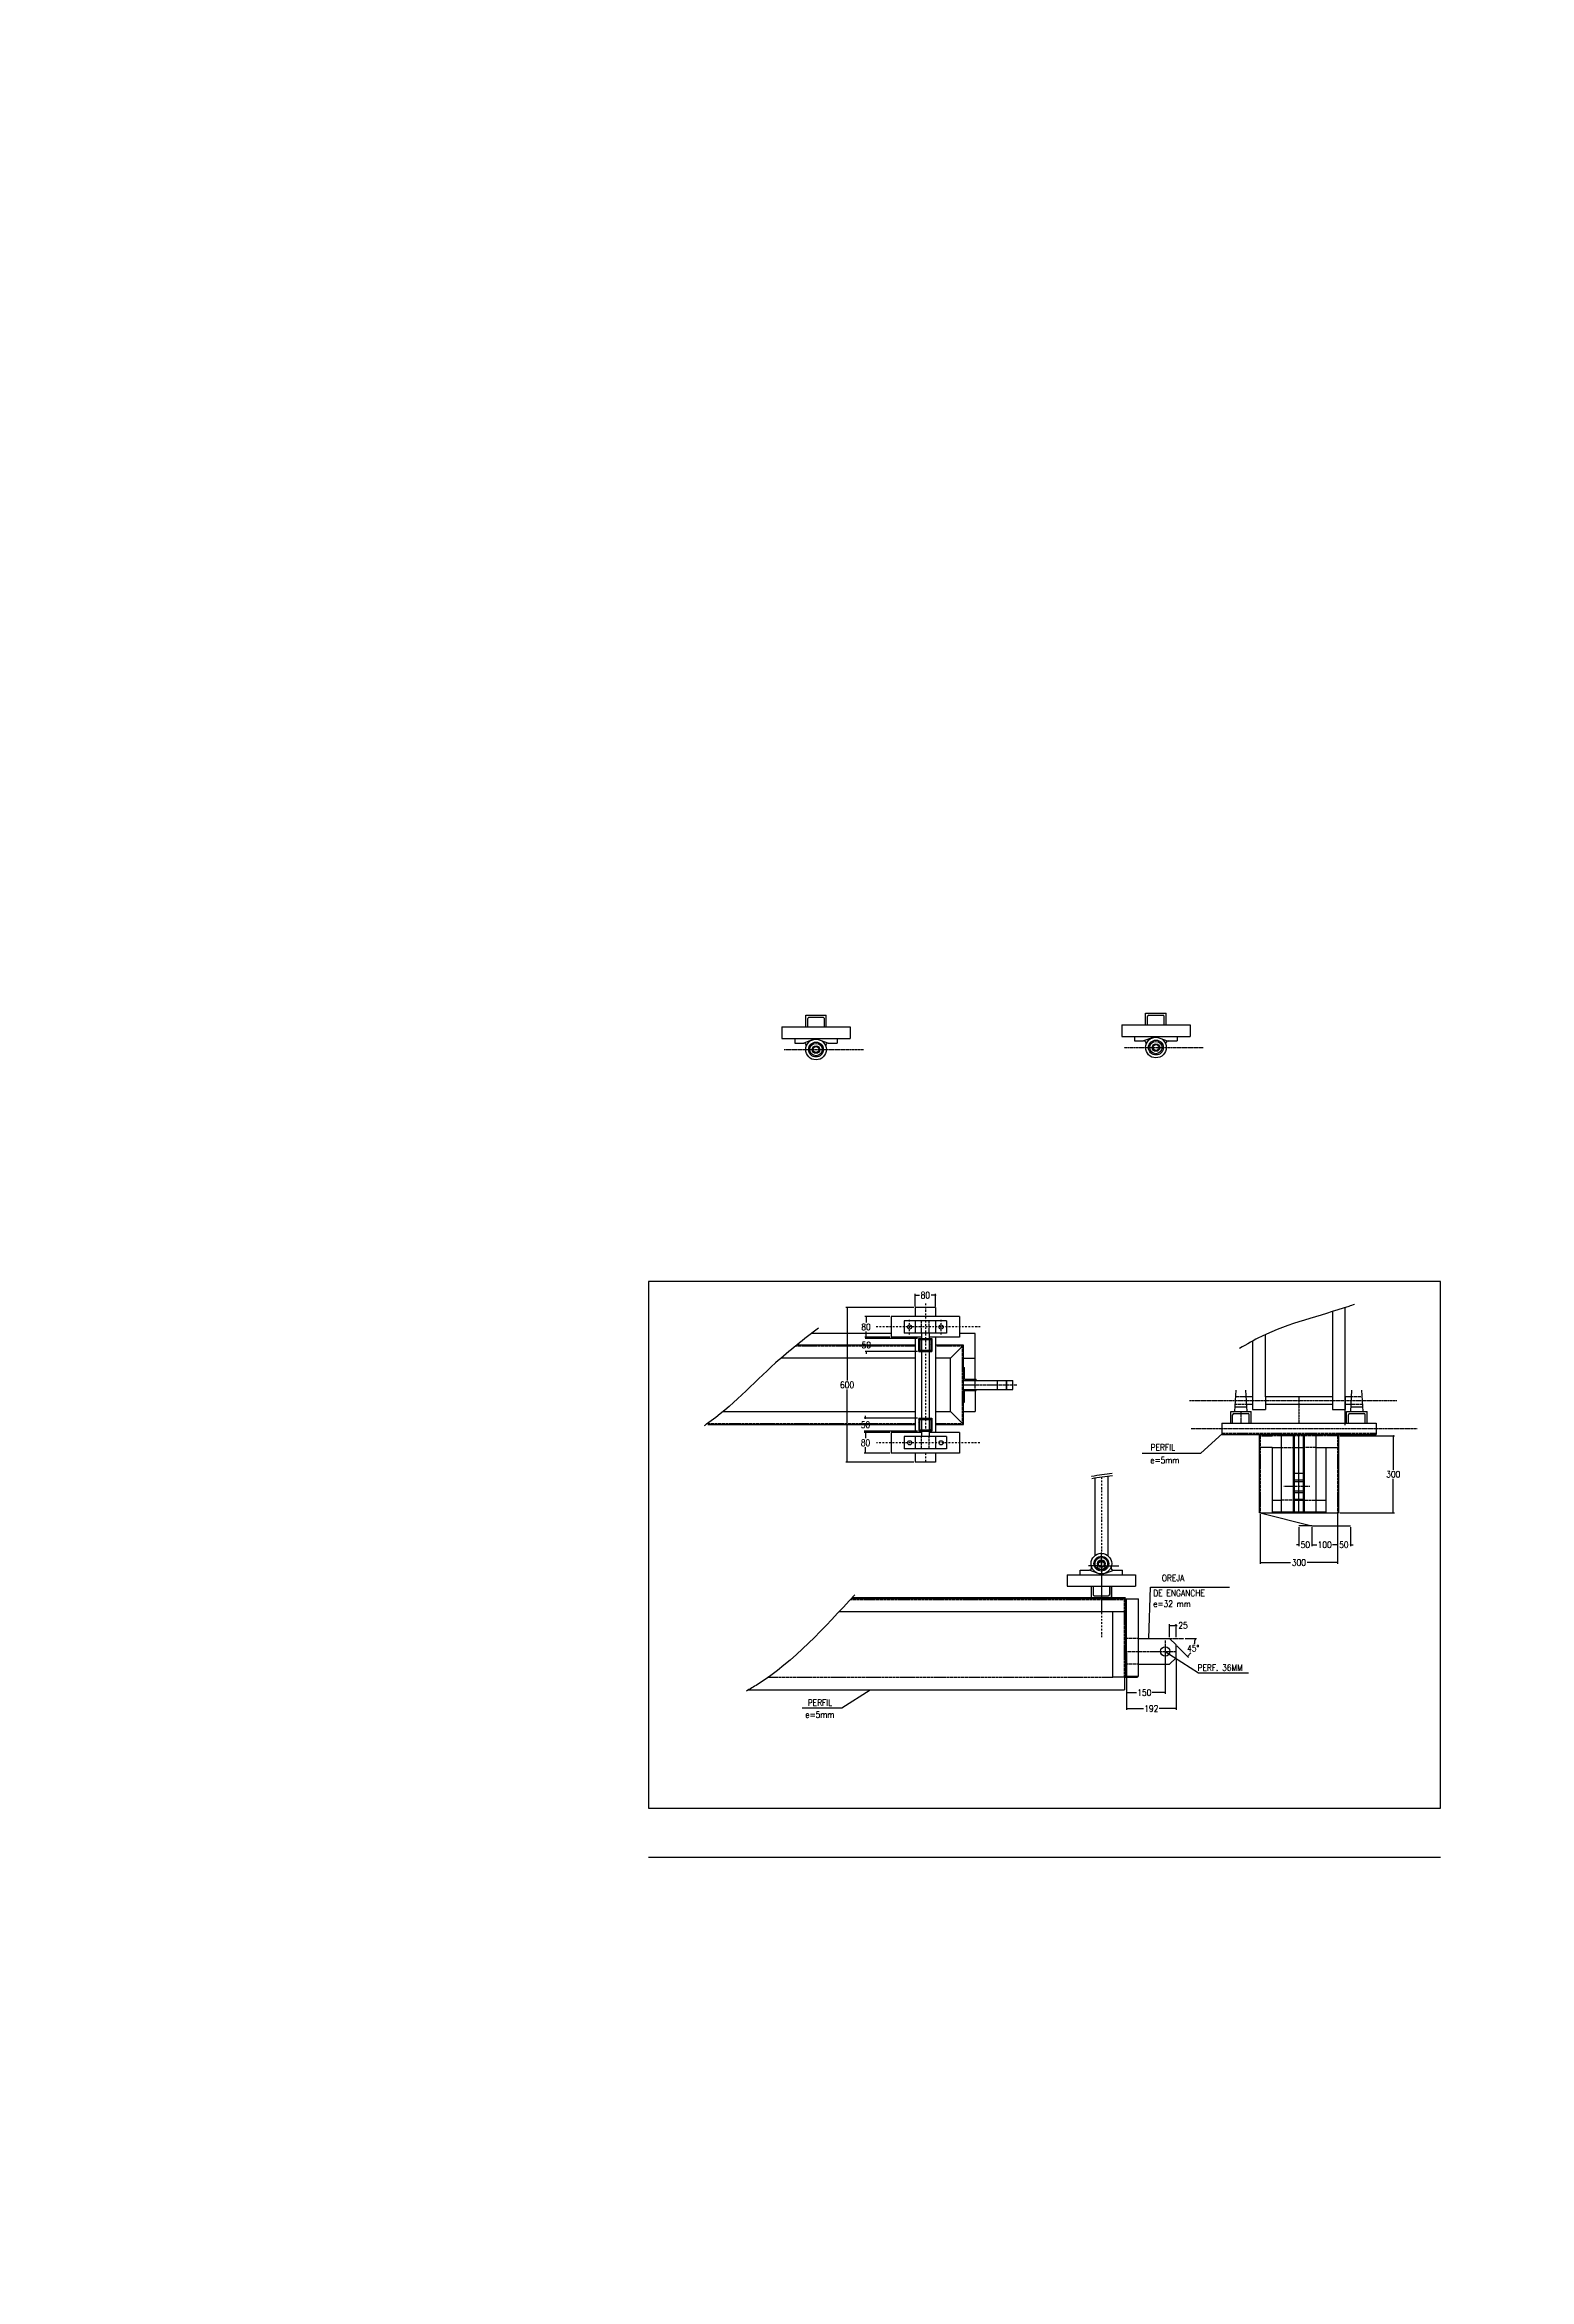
# Model space of a CAD drawing. Extents: x -326402 to 5111156, y -86404 to 1223589.
# Drawn here: x 47255 to 53021, y -51713 to -43032 of the extents above; entities that cross this region are included whole.
import ezdxf

# ---------------------------------------------------------------- set-up
doc = ezdxf.new("R2010")
doc.units = 0
doc.header["$LTSCALE"] = 0.5
doc.header["$MEASUREMENT"] = 0
doc.header["$PDMODE"] = 1
for name, pattern in [('CENTER', [2, 1.25, -0.25, 0.25, -0.25]), ('DASHDOT', [25.4, 12.7, -6.35, 0, -6.35]), ('HIDDEN', [9.525, 6.35, -3.175]), ('HIDDEN2', [0.1875, 0.125, -0.0625])]:
    doc.linetypes.add(name, pattern=pattern)
for name, color, linetype in [('BCO', 4, 'Continuous'), ('DUCTO', 7, 'Continuous'), ('TEXTO BRASS', 3, 'Continuous')]:
    doc.layers.add(name, color=color, linetype=linetype)
doc.styles.add('ROMANS', font='ROMANS.shx', dxfattribs={"width": 0.85})
doc.dimstyles.new('dimescala 10-B', dxfattribs={"dimscale": 0, "dimtxt": 25, "dimasz": 5, "dimexe": 5, "dimexo": 5, "dimgap": 5, "dimtad": 0, "dimtih": 1, "dimtoh": 1, "dimdec": 0, "dimlfac": -1, "dimzin": 4, "dimdsep": 46, "dimtxsty": 'ROMANS', "dimblk": 'DOT', "dimcen": 0, "dimclrd": 1, "dimclre": 1, "dimclrt": 1, "dimadec": 4, "dimazin": 3, "dimtfac": 1, "dimtdec": 0, "dimtofl": 0, "dimtmove": 0, "dimatfit": 3, "dimldrblk": 'PRCLFILL', "dimfxl": 0, "dimtolj": 1, "dimtzin": 4, "dimarcsym": 0})

# ---------------------------------------------------------------- blocks, each defined once
blk = doc.blocks.new('_Dot')
at = {"color": 0, "linetype": 'ByBlock', "lineweight": -2}
blk.add_line((-0.5, 0), (-1, 0), dxfattribs=at)
at = {"color": 0, "linetype": 'ByBlock', "const_width": 0.5}
blk.add_lwpolyline([(-0.25, 0, 1), (0.25, 0, 1)], format="xyb", close=True, dxfattribs=at)
blk = doc.blocks.new('*D70')
at = {"layer": 'BCO', "color": 1, "linetype": 'Continuous', "lineweight": -2}
for p, q in [((52121.4, -48859.3), (52116.4, -48859.3)), ((52126.4, -48790.6), (52126.4, -48864.3)), ((52176.4, -48790.6), (52176.4, -48864.3)), ((52181.4, -48859.3), (52186.4, -48859.3))]:
    blk.add_line(p, q, dxfattribs=at)
at = {"layer": 'Defpoints', "color": 0, "linetype": 'Continuous'}
for p in [(52126.4, -48785.6), (52126.4, -48859.3), (52176.4, -48785.6)]:
    blk.add_point(p, dxfattribs=at)
at = {"layer": 'BCO', "color": 1, "linetype": 'Continuous', "lineweight": -2, "xscale": 5, "yscale": 5, "zscale": 5}
blk.add_blockref('_Dot', (52126.4, -48859.3), dxfattribs=at)
at = {"layer": 'BCO', "color": 1, "linetype": 'Continuous', "lineweight": -2, "xscale": 5, "yscale": 5, "zscale": 5, "rotation": 180}
blk.add_blockref('_Dot', (52176.4, -48859.3), dxfattribs=at)
at = {"layer": 'BCO', "color": 1, "linetype": 'Continuous', "insert": (52151.4, -48859.3), "char_height": 25, "attachment_point": 5, "style": 'ROMANS'}
blk.add_mtext('\\A1;50', dxfattribs=at)
blk = doc.blocks.new('PRCLFILL')
at = {"ltscale": 20}
for p, q in [((-1, 0.2), (0, 0)), ((-1, -0.2), (-1, 0.2)), ((0, 0), (-1, -0.2))]:
    blk.add_line(p, q, dxfattribs=at)
at = {"color": 0, "ltscale": 20}
for p, q in [((-1, 0.1), (-0.6, 0.1)), ((-1, 0.1), (-0.9, 0.1)), ((-1, 0), (-0.3, 0)), ((-1, 0), (0, 0)), ((-1, -0.1), (-0.6, -0.1)), ((-1, -0.1), (-0.3, -0.1)), ((-1, -0.2), (-0.9, -0.2))]:
    blk.add_line(p, q, dxfattribs=at)
blk = doc.blocks.new('*D71')
at = {"layer": 'BCO', "color": 1, "linetype": 'Continuous', "lineweight": -2}
for p, q in [((52271.4, -48859.3), (52266.4, -48859.3)), ((52276.4, -48790.6), (52276.4, -48864.3)), ((52326.4, -48790.6), (52326.4, -48864.3)), ((52331.4, -48859.3), (52336.4, -48859.3))]:
    blk.add_line(p, q, dxfattribs=at)
at = {"layer": 'Defpoints', "color": 0, "linetype": 'Continuous'}
for p in [(52276.4, -48785.6), (52326.4, -48785.6), (52326.4, -48859.3)]:
    blk.add_point(p, dxfattribs=at)
at = {"layer": 'BCO', "color": 1, "linetype": 'Continuous', "lineweight": -2, "xscale": 5, "yscale": 5, "zscale": 5}
blk.add_blockref('_Dot', (52276.4, -48859.3), dxfattribs=at)
at = {"layer": 'BCO', "color": 1, "linetype": 'Continuous', "lineweight": -2, "xscale": 5, "yscale": 5, "zscale": 5, "rotation": 180}
blk.add_blockref('_Dot', (52326.4, -48859.3), dxfattribs=at)
at = {"layer": 'BCO', "color": 1, "linetype": 'Continuous', "insert": (52300.9, -48859.3), "char_height": 25, "attachment_point": 5, "style": 'ROMANS'}
blk.add_mtext('\\A1;50', dxfattribs=at)
blk = doc.blocks.new('*D68')
at = {"layer": 'BCO', "color": 1, "linetype": 'Continuous', "lineweight": -2}
for p, q in [((51976.4, -48740.6), (51976.4, -48933.5)), ((52276.4, -48740.6), (52276.4, -48933.5)), ((51981.4, -48928.5), (52094, -48928.5)), ((52271.4, -48928.5), (52158.7, -48928.5))]:
    blk.add_line(p, q, dxfattribs=at)
at = {"layer": 'Defpoints', "color": 0, "linetype": 'Continuous'}
for p in [(51976.4, -48735.6), (52276.4, -48735.6), (52276.4, -48928.5)]:
    blk.add_point(p, dxfattribs=at)
at = {"layer": 'BCO', "color": 1, "linetype": 'Continuous', "lineweight": -2, "xscale": 5, "yscale": 5, "zscale": 5, "rotation": 180}
blk.add_blockref('_Dot', (51976.4, -48928.5), dxfattribs=at)
at = {"layer": 'BCO', "color": 1, "linetype": 'Continuous', "lineweight": -2, "xscale": 5, "yscale": 5, "zscale": 5}
blk.add_blockref('_Dot', (52276.4, -48928.5), dxfattribs=at)
at = {"layer": 'BCO', "color": 1, "linetype": 'Continuous', "insert": (52126.4, -48928.5), "char_height": 25, "attachment_point": 5, "style": 'ROMANS'}
blk.add_mtext('\\A1;300', dxfattribs=at)
blk = doc.blocks.new('*D69')
at = {"layer": 'BCO', "color": 1, "linetype": 'Continuous', "lineweight": -2}
for p, q in [((52285.4, -48435.6), (52497.8, -48435.6)), ((52492.8, -48440.6), (52492.8, -48568.1)), ((52492.8, -48730.6), (52492.8, -48603.1)), ((52285.4, -48735.6), (52497.8, -48735.6))]:
    blk.add_line(p, q, dxfattribs=at)
at = {"layer": 'Defpoints', "color": 0, "linetype": 'Continuous'}
for p in [(52280.4, -48435.6), (52280.4, -48735.6), (52492.8, -48735.6)]:
    blk.add_point(p, dxfattribs=at)
at = {"layer": 'BCO', "color": 1, "linetype": 'Continuous', "lineweight": -2, "xscale": 5, "yscale": 5, "zscale": 5}
for p, rotation in [((52492.8, -48435.6), 90), ((52492.8, -48735.6), 270)]:
    blk.add_blockref('_Dot', p, dxfattribs=dict(at, rotation=rotation))
at = {"layer": 'BCO', "color": 1, "linetype": 'Continuous', "insert": (52492.8, -48585.6), "char_height": 25, "attachment_point": 5, "style": 'ROMANS'}
blk.add_mtext('\\A1;300', dxfattribs=at)
blk = doc.blocks.new('*D73')
at = {"layer": 'BCO', "color": 1, "linetype": 'Continuous', "lineweight": -2}
for p, q in [((52176.4, -48790.6), (52176.4, -48864.3)), ((52181.4, -48859.3), (52195.6, -48859.3)), ((52271.4, -48859.3), (52257.2, -48859.3)), ((52276.4, -48790.6), (52276.4, -48864.3))]:
    blk.add_line(p, q, dxfattribs=at)
at = {"layer": 'Defpoints', "color": 0, "linetype": 'Continuous'}
for p in [(52176.4, -48785.6), (52276.4, -48785.6), (52276.4, -48859.3)]:
    blk.add_point(p, dxfattribs=at)
at = {"layer": 'BCO', "color": 1, "linetype": 'Continuous', "lineweight": -2, "xscale": 5, "yscale": 5, "zscale": 5, "rotation": 180}
blk.add_blockref('_Dot', (52176.4, -48859.3), dxfattribs=at)
at = {"layer": 'BCO', "color": 1, "linetype": 'Continuous', "lineweight": -2, "xscale": 5, "yscale": 5, "zscale": 5}
blk.add_blockref('_Dot', (52276.4, -48859.3), dxfattribs=at)
at = {"layer": 'BCO', "color": 1, "linetype": 'Continuous', "insert": (52226.4, -48859.3), "char_height": 25, "attachment_point": 5, "style": 'ROMANS'}
blk.add_mtext('\\A1;100', dxfattribs=at)
blk = doc.blocks.new('*D74')
at = {"layer": 'BCO', "color": 1, "linetype": 'Continuous', "lineweight": -2}
for p, q in [((50630.4, -47938.2), (50366.4, -47938.2)), ((50371.4, -47943.2), (50371.4, -48220.7)), ((50371.4, -48533.2), (50371.4, -48255.7)), ((50630.4, -48538.2), (50366.4, -48538.2))]:
    blk.add_line(p, q, dxfattribs=at)
at = {"layer": 'Defpoints', "color": 0, "linetype": 'Continuous'}
for p in [(50635.4, -47938.2), (50371.4, -48538.2), (50635.4, -48538.2)]:
    blk.add_point(p, dxfattribs=at)
at = {"layer": 'BCO', "color": 1, "linetype": 'Continuous', "lineweight": -2, "xscale": 5, "yscale": 5, "zscale": 5}
for p, rotation in [((50371.4, -47938.2), 90), ((50371.4, -48538.2), 270)]:
    blk.add_blockref('_Dot', p, dxfattribs=dict(at, rotation=rotation))
at = {"layer": 'BCO', "color": 1, "linetype": 'Continuous', "insert": (50371.4, -48238.2), "char_height": 25, "attachment_point": 5, "style": 'ROMANS'}
blk.add_mtext('\\A1;600', dxfattribs=at)
blk = doc.blocks.new('*D75')
at = {"layer": 'BCO', "color": 1, "linetype": 'Continuous', "lineweight": -2}
for p, q in [((50635.4, -47933.2), (50635.4, -47884.7)), ((50640.4, -47889.7), (50653.2, -47889.7)), ((50710.4, -47889.7), (50697.6, -47889.7)), ((50715.4, -47933.2), (50715.4, -47884.7))]:
    blk.add_line(p, q, dxfattribs=at)
at = {"layer": 'Defpoints', "color": 0, "linetype": 'Continuous'}
for p in [(50715.4, -47889.7), (50635.4, -47938.2), (50715.4, -47938.2)]:
    blk.add_point(p, dxfattribs=at)
at = {"layer": 'BCO', "color": 1, "linetype": 'Continuous', "lineweight": -2, "xscale": 5, "yscale": 5, "zscale": 5, "rotation": 180}
blk.add_blockref('_Dot', (50635.4, -47889.7), dxfattribs=at)
at = {"layer": 'BCO', "color": 1, "linetype": 'Continuous', "lineweight": -2, "xscale": 5, "yscale": 5, "zscale": 5}
blk.add_blockref('_Dot', (50715.4, -47889.7), dxfattribs=at)
at = {"layer": 'BCO', "color": 1, "linetype": 'Continuous', "insert": (50675.4, -47889.7), "char_height": 25, "attachment_point": 5, "style": 'ROMANS'}
blk.add_mtext('\\A1;80', dxfattribs=at)
blk = doc.blocks.new('*D76')
at = {"layer": 'BCO', "color": 1, "linetype": 'Continuous', "lineweight": -2}
for p, q in [((50537.9, -47973.2), (50440, -47973.2)), ((50445, -47978.2), (50445, -47995.7)), ((50537.9, -48053.2), (50440, -48053.2)), ((50445, -48048.2), (50445, -48030.7))]:
    blk.add_line(p, q, dxfattribs=at)
at = {"layer": 'Defpoints', "color": 0, "linetype": 'Continuous'}
for p in [(50542.9, -47973.2), (50445, -48053.2), (50542.9, -48053.2)]:
    blk.add_point(p, dxfattribs=at)
at = {"layer": 'BCO', "color": 1, "linetype": 'Continuous', "lineweight": -2, "xscale": 5, "yscale": 5, "zscale": 5}
for p, rotation in [((50445, -47973.2), 90), ((50445, -48053.2), 270)]:
    blk.add_blockref('_Dot', p, dxfattribs=dict(at, rotation=rotation))
at = {"layer": 'BCO', "color": 1, "linetype": 'Continuous', "insert": (50445, -48013.2), "char_height": 25, "attachment_point": 5, "style": 'ROMANS'}
blk.add_mtext('\\A1;80', dxfattribs=at)
blk = doc.blocks.new('*D77')
at = {"layer": 'BCO', "color": 1, "linetype": 'Continuous', "lineweight": -2}
for p, q in [((50537.9, -48423.2), (50438.1, -48423.2)), ((50443.1, -48428.2), (50443.1, -48445.7)), ((50537.9, -48503.2), (50438.1, -48503.2)), ((50443.1, -48498.2), (50443.1, -48480.7))]:
    blk.add_line(p, q, dxfattribs=at)
at = {"layer": 'Defpoints', "color": 0, "linetype": 'Continuous'}
for p in [(50542.9, -48423.2), (50443.1, -48503.2), (50542.9, -48503.2)]:
    blk.add_point(p, dxfattribs=at)
at = {"layer": 'BCO', "color": 1, "linetype": 'Continuous', "lineweight": -2, "xscale": 5, "yscale": 5, "zscale": 5}
for p, rotation in [((50443.1, -48423.2), 90), ((50443.1, -48503.2), 270)]:
    blk.add_blockref('_Dot', p, dxfattribs=dict(at, rotation=rotation))
at = {"layer": 'BCO', "color": 1, "linetype": 'Continuous', "insert": (50443.1, -48463.2), "char_height": 25, "attachment_point": 5, "style": 'ROMANS'}
blk.add_mtext('\\A1;80', dxfattribs=at)
blk = doc.blocks.new('*D78')
at = {"layer": 'BCO', "color": 1, "linetype": 'Continuous', "lineweight": -2}
for p, q in [((50645.4, -48058.2), (50441.2, -48058.2)), ((50446.2, -48053.2), (50446.2, -48048.2)), ((50645.4, -48108.2), (50441.2, -48108.2)), ((50446.2, -48113.2), (50446.2, -48118.2))]:
    blk.add_line(p, q, dxfattribs=at)
at = {"layer": 'Defpoints', "color": 0, "linetype": 'Continuous'}
for p in [(50650.4, -48058.2), (50446.2, -48108.2), (50650.4, -48108.2)]:
    blk.add_point(p, dxfattribs=at)
at = {"layer": 'BCO', "color": 1, "linetype": 'Continuous', "lineweight": -2, "xscale": 5, "yscale": 5, "zscale": 5}
for p, rotation in [((50446.2, -48058.2), 270), ((50446.2, -48108.2), 90)]:
    blk.add_blockref('_Dot', p, dxfattribs=dict(at, rotation=rotation))
at = {"layer": 'BCO', "color": 1, "linetype": 'Continuous', "insert": (50446.2, -48083.2), "char_height": 25, "attachment_point": 5, "style": 'ROMANS'}
blk.add_mtext('\\A1;50', dxfattribs=at)
blk = doc.blocks.new('*D79')
at = {"layer": 'BCO', "color": 1, "linetype": 'Continuous', "lineweight": -2}
for p, q in [((50645.4, -48368.2), (50438.2, -48368.2)), ((50645.4, -48418.2), (50438.2, -48418.2)), ((50443.2, -48363.2), (50443.2, -48358.2)), ((50443.2, -48423.2), (50443.2, -48428.2))]:
    blk.add_line(p, q, dxfattribs=at)
at = {"layer": 'Defpoints', "color": 0, "linetype": 'Continuous'}
for p in [(50443.2, -48418.2), (50650.4, -48368.2), (50650.4, -48418.2)]:
    blk.add_point(p, dxfattribs=at)
at = {"layer": 'BCO', "color": 1, "linetype": 'Continuous', "lineweight": -2, "xscale": 5, "yscale": 5, "zscale": 5}
for p, rotation in [((50443.2, -48368.2), 270), ((50443.2, -48418.2), 90)]:
    blk.add_blockref('_Dot', p, dxfattribs=dict(at, rotation=rotation))
at = {"layer": 'BCO', "color": 1, "linetype": 'Continuous', "insert": (50443.2, -48393.2), "char_height": 25, "attachment_point": 5, "style": 'ROMANS'}
blk.add_mtext('\\A1;50', dxfattribs=at)
blk = doc.blocks.new('*D81')
at = {"layer": 'Defpoints', "color": 0, "linetype": 'Continuous'}
for p in [(51649, -49298.7), (51457, -49323.4), (51649, -49495.7)]:
    blk.add_point(p, dxfattribs=at)
at = {"layer": 'DUCTO', "color": 1, "linetype": 'Continuous', "lineweight": -2}
for p, q in [((51649, -49303.7), (51649, -49500.7)), ((51457, -49328.4), (51457, -49500.7)), ((51462, -49495.7), (51522.2, -49495.7)), ((51644, -49495.7), (51583.8, -49495.7))]:
    blk.add_line(p, q, dxfattribs=at)
at = {"layer": 'DUCTO', "color": 1, "linetype": 'Continuous', "lineweight": -2, "xscale": 5, "yscale": 5, "zscale": 5, "rotation": 180}
blk.add_blockref('_Dot', (51457, -49495.7), dxfattribs=at)
at = {"layer": 'DUCTO', "color": 1, "linetype": 'Continuous', "lineweight": -2, "xscale": 5, "yscale": 5, "zscale": 5}
blk.add_blockref('_Dot', (51649, -49495.7), dxfattribs=at)
at = {"layer": 'DUCTO', "color": 1, "linetype": 'Continuous', "insert": (51553, -49495.7), "char_height": 25, "attachment_point": 5, "style": 'ROMANS'}
blk.add_mtext('\\A1;192', dxfattribs=at)
blk = doc.blocks.new('*D82')
at = {"layer": 'Defpoints', "color": 0, "linetype": 'Continuous'}
for p in [(51457, -49273.7), (51607, -49273.7), (51457, -49433.7)]:
    blk.add_point(p, dxfattribs=at)
at = {"layer": 'DUCTO', "color": 1, "linetype": 'Continuous', "lineweight": -2}
for p, q in [((51457, -49278.7), (51457, -49438.7)), ((51607, -49278.7), (51607, -49438.7)), ((51462, -49433.7), (51495.2, -49433.7)), ((51602, -49433.7), (51556.8, -49433.7))]:
    blk.add_line(p, q, dxfattribs=at)
at = {"layer": 'DUCTO', "color": 1, "linetype": 'Continuous', "lineweight": -2, "xscale": 5, "yscale": 5, "zscale": 5, "rotation": 180}
blk.add_blockref('_Dot', (51457, -49433.7), dxfattribs=at)
at = {"layer": 'DUCTO', "color": 1, "linetype": 'Continuous', "lineweight": -2, "xscale": 5, "yscale": 5, "zscale": 5}
blk.add_blockref('_Dot', (51607, -49433.7), dxfattribs=at)
at = {"layer": 'DUCTO', "color": 1, "linetype": 'Continuous', "insert": (51526, -49433.7), "char_height": 25, "attachment_point": 5, "style": 'ROMANS'}
blk.add_mtext('\\A1;150', dxfattribs=at)
blk = doc.blocks.new('*D83')
at = {"layer": 'Defpoints', "color": 0, "linetype": 'Continuous'}
for p in [(51649, -49172.5), (51624, -49223.7), (51649, -49223.7)]:
    blk.add_point(p, dxfattribs=at)
at = {"layer": 'DUCTO', "color": 1, "linetype": 'Continuous', "lineweight": -2}
for p, q in [((51624, -49218.7), (51624, -49167.5)), ((51629, -49172.5), (51644, -49172.5)), ((51649, -49218.7), (51649, -49167.5)), ((51649, -49172.5), (51654, -49172.5))]:
    blk.add_line(p, q, dxfattribs=at)
at = {"layer": 'DUCTO', "color": 1, "linetype": 'Continuous', "lineweight": -2, "xscale": 5, "yscale": 5, "zscale": 5, "rotation": 180}
blk.add_blockref('_Dot', (51624, -49172.5), dxfattribs=at)
at = {"layer": 'DUCTO', "color": 1, "linetype": 'Continuous', "lineweight": -2, "xscale": 5, "yscale": 5, "zscale": 5}
blk.add_blockref('_Dot', (51649, -49172.5), dxfattribs=at)
at = {"layer": 'DUCTO', "color": 1, "linetype": 'Continuous', "insert": (51676.2, -49172.5), "char_height": 25, "attachment_point": 5, "style": 'ROMANS'}
blk.add_mtext('\\A1;25', dxfattribs=at)
blk = doc.blocks.new('*D84')
at = {"layer": 'Defpoints', "color": 0, "linetype": 'Continuous'}
for p in [(51624, -49223.7), (51624, -49223.7), (51649, -49248.7), (51679.9, -49223.7), (51709.7, -49273.2)]:
    blk.add_point(p, dxfattribs=at)
at = {"layer": 'DUCTO', "color": 1, "linetype": 'Continuous', "lineweight": -2}
for p, q in [((51652.5, -49252.2), (51697.5, -49297.3)), ((51684.9, -49223.7), (51728, -49223.7))]:
    blk.add_line(p, q, dxfattribs=at)
for start, end in [(317.89326, 325.98541), (348.11413, 357.10674)]:
    blk.add_arc((51624, -49223.7), 99, start, end, dxfattribs=at)
at = {"layer": 'DUCTO', "color": 1, "linetype": 'Continuous', "lineweight": -2, "xscale": 5, "yscale": 5, "zscale": 5}
for p, rotation in [((51694, -49293.7), 226.4466311996127), ((51723, -49223.7), 88.55336880036555)]:
    blk.add_blockref('_Dot', p, dxfattribs=dict(at, rotation=rotation))
at = {"layer": 'DUCTO', "color": 1, "linetype": 'Continuous', "insert": (51715.5, -49261.6), "char_height": 25, "attachment_point": 5, "style": 'ROMANS'}
blk.add_mtext('\\A1;45°', dxfattribs=at)

msp = doc.modelspace()

# ---------------------------------------------------------------- hatches: boundary and pattern name
at = {"layer": 'BCO', "linetype": 'Continuous'}
h = msp.add_hatch(dxfattribs=at)
h.set_pattern_fill('ANSI31', color=1, scale=20, style=0)
h.set_pattern_definition([(45, (-18.7594, 2020.7401), (-1.76776695, 1.76776695), [])])
h.paths.add_polyline_path([(50696.4, -48062.2), (50696.4, -48104.2), (50675.4, -48104.2), (50675.4, -48108.2), (50700.4, -48108.2), (50700.4, -48058.2), (50675.4, -48058.2), (50675.4, -48062.2)])
h.paths.add_polyline_path([(50650.4, -48108.2), (50675.4, -48108.2), (50675.4, -48104.2), (50654.4, -48104.2), (50654.4, -48062.2), (50675.4, -48062.2), (50675.4, -48058.2), (50650.4, -48058.2)])
h = msp.add_hatch(dxfattribs=at)
h.set_pattern_fill('ANSI31', color=1, scale=20, style=0)
h.set_pattern_definition([(45, (-18.7594, 1710.7401), (-1.76776695, 1.76776695), [])])
h.paths.add_polyline_path([(50696.4, -48372.2), (50696.4, -48414.2), (50675.4, -48414.2), (50675.4, -48418.2), (50700.4, -48418.2), (50700.4, -48368.2), (50675.4, -48368.2), (50675.4, -48372.2)])
h.paths.add_polyline_path([(50650.4, -48418.2), (50675.4, -48418.2), (50675.4, -48414.2), (50654.4, -48414.2), (50654.4, -48372.2), (50675.4, -48372.2), (50675.4, -48368.2), (50650.4, -48368.2)])

# ---------------------------------------------------------------- linework, layer by layer
at = {"layer": 'BCO', "color": 7, "linetype": 'Continuous'}
for p, q in [((50118.3, -46847.7), (50383.3, -46847.7)), ((50118.3, -46847.7), (50118.3, -46892.7)), ((50210.8, -46847.7), (50210.8, -46802.7)), ((50210.8, -46802.7), (50290.8, -46802.7)), ((50218.5, -46847.7), (50218.5, -46815.4)), ((50223.5, -46810.4), (50278.2, -46810.4)), ((50228.3, -46802.7), (50273.3, -46802.7)), ((50283.2, -46847.7), (50283.2, -46815.4)), ((50290.8, -46847.7), (50290.8, -46802.7)), ((50383.3, -46847.7), (50383.3, -46892.7)), ((51438.4, -46839.9), (51703.4, -46839.9)), ((51438.4, -46839.9), (51438.4, -46884.9)), ((51530.9, -46839.9), (51530.9, -46794.9)), ((51530.9, -46794.9), (51610.9, -46794.9)), ((51538.5, -46839.9), (51538.5, -46807.6)), ((51543.5, -46802.6), (51598.2, -46802.6)), ((51548.4, -46794.9), (51593.4, -46794.9)), ((51603.2, -46839.9), (51603.2, -46807.6)), ((51610.9, -46839.9), (51610.9, -46794.9)), ((51703.4, -46839.9), (51703.4, -46884.9)), ((50118.3, -46892.7), (50383.3, -46892.7)), ((50168.3, -46892.7), (50168.3, -46910.2)), ((50168.3, -46910.2), (50203.2, -46910.2)), ((50235.8, -46898.4), (50203.2, -46910.2)), ((50266.4, -46898.6), (50299, -46910.4)), ((50298.5, -46910.2), (50333.3, -46910.2)), ((50333.3, -46892.7), (50333.3, -46910.2)), ((51438.4, -46884.9), (51703.4, -46884.9)), ((51488.4, -46884.9), (51488.4, -46902.4)), ((51488.4, -46902.4), (51523.2, -46902.4)), ((51555.8, -46890.7), (51523.2, -46902.4)), ((51586.4, -46890.8), (51619, -46902.6)), ((51618.5, -46902.4), (51653.4, -46902.4)), ((51653.4, -46884.9), (51653.4, -46902.4)), ((52256.4, -47953.5), (52256.4, -48333.7)), ((52306.4, -48395), (52306.4, -47937.7)), ((51946.4, -48067.9), (51946.4, -48333.7)), ((51996.4, -48284.8), (51996.4, -48042.6)), ((51877.4, -48341.6), (51882.4, -48258.6)), ((51925.4, -48341.6), (51920.4, -48258.6)), ((52327.4, -48341.6), (52332.4, -48258.6)), ((52375.4, -48341.6), (52370.4, -48258.6)), ((51861.4, -48386.6), (51861.4, -48341.6)), ((51861.4, -48341.6), (51941.4, -48341.6)), ((51874, -48349.2), (51928.7, -48349.2)), ((51878.4, -48324.1), (51924.3, -48324.1)), ((51921.9, -48283.7), (51946.4, -48283.7)), ((51923.7, -48313.7), (51946.4, -48313.7)), ((51941.4, -48386.6), (51941.4, -48341.6)), ((51946.4, -48333.7), (51996.4, -48333.7)), ((51996.4, -48283.7), (51996.4, -48333.7)), ((51996.4, -48283.7), (52256.4, -48283.7)), ((51996.4, -48313.7), (52256.4, -48313.7)), ((52256.4, -48333.7), (52306.4, -48333.7)), ((52306.4, -48283.7), (52306.4, -48333.7)), ((52306.4, -48283.7), (52330.9, -48283.7)), ((52306.4, -48313.7), (52329, -48313.7)), ((52311.4, -48386.6), (52311.4, -48341.6)), ((52311.4, -48341.6), (52391.4, -48341.6)), ((52324, -48349.2), (52378.7, -48349.2)), ((52328.4, -48324.1), (52374.3, -48324.1)), ((52391.4, -48386.6), (52391.4, -48341.6)), ((51826.4, -48386.6), (52426.4, -48386.6)), ((51826.4, -48386.6), (51826.4, -48431.6)), ((51826.4, -48431.6), (52426.4, -48431.6)), ((51869, -48386.6), (51869, -48354.2)), ((51933.7, -48386.6), (51933.7, -48354.2)), ((52319, -48386.6), (52319, -48354.2)), ((52383.7, -48386.6), (52383.7, -48354.2)), ((52426.4, -48386.6), (52426.4, -48431.6)), ((51334, -48600.9), (51334, -48901.4)), ((51384, -48593.9), (51384, -48901.4)), ((52108.9, -48581.6), (52143.9, -48581.6)), ((52108.9, -48606.6), (52143.9, -48606.6)), ((52108.9, -48656.6), (52143.9, -48656.6)), ((52108.9, -48681.6), (52143.9, -48681.6)), ((51276.5, -48958.1), (51311.3, -48958.1)), ((51276.5, -48975.6), (51276.5, -48958.1)), ((51343.9, -48969.9), (51311.3, -48958.1)), ((51374.5, -48969.7), (51407.1, -48957.9)), ((51406.7, -48958.1), (51441.5, -48958.1)), ((51441.5, -48975.6), (51441.5, -48958.1)), ((51226.5, -48975.6), (51491.5, -48975.6)), ((51226.5, -48975.6), (51226.5, -49020.6)), ((51226.5, -49020.6), (51491.5, -49020.6)), ((51319, -49020.6), (51319, -49065.6)), ((51326.7, -49020.6), (51326.7, -49053)), ((51334, -48964.1), (51334, -48967.7)), ((51384, -48964.1), (51384, -48967.7)), ((51391.3, -49020.6), (51391.3, -49053)), ((51399, -49065.6), (51399, -49020.6)), ((51399, -49020.6), (51399, -49065.6)), ((51491.5, -48975.6), (51491.5, -49020.6)), ((51319, -49065.6), (51399, -49065.6)), ((51331.7, -49058), (51386.3, -49058)), ((51336.5, -49065.6), (51381.5, -49065.6))]:
    msp.add_line(p, q, dxfattribs=at)
at = {"layer": 'BCO', "color": 1, "linetype": 'CENTER'}
for p, q in [((50228.3, -46802.7), (50273.3, -46802.7)), ((51548.4, -46794.9), (51593.4, -46794.9)), ((50127.3, -46935.6), (50434.7, -46935.6)), ((51447.3, -46927.8), (51754.7, -46927.8)), ((51700.8, -48298.7), (52506.2, -48298.7)), ((51901.4, -48386.6), (51901.4, -48341.6)), ((52126.4, -48283.7), (52126.4, -48388.1)), ((52586, -48409.1), (51707.8, -48409.1)), ((51336.5, -49065.6), (51381.5, -49065.6))]:
    msp.add_line(p, q, dxfattribs=at)
at = {"layer": 'BCO', "color": 0}
for p, q in [((50807.9, -47973.2), (50542.9, -47973.2)), ((50542.9, -47973.2), (50542.9, -48053.2)), ((50757.9, -47989.2), (50592.9, -47989.2)), ((50592.9, -47989.2), (50592.9, -48037.2)), ((50635.4, -47938.2), (50635.4, -47973.2)), ((50715.4, -47938.2), (50635.4, -47938.2)), ((50635.4, -47989.2), (50635.4, -48037.2)), ((50715.4, -47938.2), (50715.4, -47973.2)), ((50715.4, -47989.2), (50715.4, -48037.2)), ((50757.9, -47989.2), (50757.9, -48037.2)), ((50807.9, -47973.2), (50807.9, -48053.2)), ((50635.4, -48084.3, 0), (50175, -48084.2, 0)), ((50542.9, -48038.2, 0), (50233.7, -48038.2, 0)), ((50660.4, -48053.2), (50542.9, -48053.2)), ((50757.9, -48037.2), (50592.9, -48037.2)), ((50635.4, -48053.2), (50635.4, -48423.2)), ((50650.4, -48058.2), (50700.4, -48058.2)), ((50650.4, -48058.2), (50650.4, -48108.2)), ((50654.4, -48062.2), (50696.4, -48062.2)), ((50654.4, -48062.2), (50654.4, -48104.2)), ((50660.4, -48037.2), (50660.4, -48058.2)), ((50660.4, -48062.2), (50660.4, -48104.2)), ((50690.4, -48037.2), (50690.4, -48058)), ((50807.9, -48053.2), (50690.4, -48053.2)), ((50690.4, -48062.2), (50690.4, -48104.2)), ((50696.4, -48062.2), (50696.4, -48104.2)), ((50700.4, -48058.2), (50700.4, -48108.2)), ((50715.4, -48053.2), (50715.4, -48423.2)), ((50823.4, -48084.3, 0), (50715.4, -48084.3, 0)), ((50773.4, -48134.3, 0), (50823.4, -48084.3, 0)), ((50869.4, -48038.3, 0), (50807.9, -48038.3, 0)), ((50823.4, -48392, 0), (50823.4, -48084.3, 0)), ((50869.4, -48216.7, 0), (50869.4, -48038.3, 0)), ((50635.4, -48134.3, 0), (50115.2, -48134.2, 0)), ((50650.4, -48108.2), (50700.4, -48108.2)), ((50654.4, -48104.2), (50696.4, -48104.2)), ((50660.4, -48108.7), (50660.4, -48368.2)), ((50690.4, -48108.2), (50690.4, -48368.2)), ((50773.4, -48134.3, 0), (50715.4, -48134.3, 0)), ((50773.4, -48342, 0), (50773.4, -48134.3, 0)), ((50823.4, -48134.3, 0), (50869.4, -48134.3, 0)), ((50823.4, -48170.7, 0), (50827.4, -48170.7, 0)), ((50827.4, -48216.7, 0), (50827.4, -48170.7, 0)), ((50823.4, -48220.7, 0), (51015.4, -48220.7, 0)), ((50823.4, -48255.7, 0), (51015.4, -48255.7, 0)), ((50827.4, -48216.7, 0), (50873.4, -48216.7, 0)), ((50827.4, -48238.3, 0), (50827.4, -48238.2, 0)), ((50827.4, -48305.7, 0), (50827.4, -48259.7, 0)), ((50827.4, -48259.7, 0), (50873.4, -48259.7, 0)), ((50869.4, -48259.7, 0), (50869.4, -48342, 0)), ((50873.4, -48220.7, 0), (50873.4, -48216.7, 0)), ((50873.4, -48259.7, 0), (50873.4, -48255.7, 0)), ((50990.4, -48255.7, 0), (50990.4, -48220.7, 0)), ((51015.4, -48255.7, 0), (51015.4, -48220.7, 0)), ((49889.8, -48342, 0), (50635.4, -48342, 0)), ((50715.4, -48342, 0), (50773.4, -48342, 0)), ((50823.4, -48392, 0), (50773.4, -48342, 0)), ((50823.4, -48305.7, 0), (50827.4, -48305.7, 0)), ((50823.4, -48342, 0), (50869.4, -48342, 0)), ((49830.6, -48392, 0), (50635.4, -48392, 0)), ((50542.9, -48423.2), (50542.9, -48503.2)), ((50660.4, -48423.2), (50542.9, -48423.2)), ((50650.4, -48368.2), (50700.4, -48368.2)), ((50650.4, -48368.2), (50650.4, -48418.2)), ((50650.4, -48418.2), (50700.4, -48418.2)), ((50660.4, -48372.2), (50660.4, -48414)), ((50660.4, -48418.2), (50660.4, -48438.4)), ((50690.4, -48372.2), (50690.4, -48414.2)), ((50690.4, -48418.2), (50690.4, -48438.1)), ((50807.9, -48423.2), (50690.4, -48423.2)), ((50700.4, -48368.2), (50700.4, -48418.2)), ((50715.4, -48392, 0), (50823.4, -48392, 0)), ((50807.9, -48423.2), (50807.9, -48503.2)), ((51972.4, -48431.6), (51972.4, -48481.6)), ((51972.4, -48431.6), (52006.4, -48431.6)), ((52058.9, -48731.6), (52058.9, -48431.6)), ((52104.9, -48731.6), (52104.9, -48431.6)), ((52108.9, -48731.6), (52108.9, -48431.6)), ((52143.9, -48731.6), (52143.9, -48431.6)), ((52147.9, -48731.6), (52147.9, -48431.6)), ((52193.9, -48731.6), (52193.9, -48431.6)), ((52280.4, -48431.6), (52246.4, -48431.6)), ((52280.4, -48431.6), (52280.4, -48481.6)), ((50807.9, -48503.2), (50542.9, -48503.2)), ((50757.9, -48439.2), (50592.9, -48439.2)), ((50592.9, -48439.2), (50592.9, -48487.2)), ((50757.9, -48487.2), (50592.9, -48487.2)), ((50635.4, -48439.2), (50635.4, -48487.2)), ((50635.4, -48503.2), (50635.4, -48538.2)), ((50715.4, -48439.2), (50715.4, -48487.2)), ((50715.4, -48503.2), (50715.4, -48538.2)), ((50757.9, -48439.2), (50757.9, -48487.2)), ((51972.4, -48481.6), (51972.4, -48735.6)), ((52022.4, -48481.6), (51972.4, -48481.6)), ((52022.4, -48481.6), (52058.9, -48481.6)), ((52022.4, -48481.6), (52022.4, -48735.6)), ((52108.9, -48481.6), (52143.9, -48481.6)), ((52193.9, -48481.6), (52230.4, -48481.6)), ((52230.4, -48481.6), (52230.4, -48735.6)), ((52230.4, -48481.6), (52280.4, -48481.6)), ((52280.4, -48481.6), (52280.4, -48735.6)), ((50715.4, -48538.2), (50635.4, -48538.2)), ((52022.4, -48685.6), (52058.9, -48685.6)), ((52108.9, -48685.6), (52143.9, -48685.6)), ((52193.9, -48685.6), (52230.4, -48685.6)), ((51976.4, -48735.6), (51972.4, -48735.6)), ((51976.4, -48735.6), (52176.4, -48785.6)), ((51976.4, -48735.6), (52276.4, -48735.6)), ((52022.4, -48731.6), (52230.4, -48731.6)), ((52276.4, -48735.6), (52276.4, -48785.6)), ((52276.4, -48735.6), (52280.4, -48735.6)), ((52176.4, -48785.6), (52126.4, -48785.6)), ((52176.4, -48785.6), (52275.8, -48785.6)), ((52276.4, -48785.6), (52326.4, -48785.6)), ((51453, -49119.7, 0), (50340.3, -49119.5, 0)), ((51453, -49069.7, 0), (50386.9, -49069.5, 0)), ((51453, -49065.7, 0), (50390.7, -49065.5, 0)), ((51403, -49373.4), (51403, -49119.7)), ((51453, -49373.4), (51453, -49069.7)), ((51453, -49069.7), (51503, -49069.7)), ((51457, -49369.4), (51457, -49069.7)), ((51503, -49369.4), (51503, -49069.7)), ((51503, -49223.7), (51624, -49223.7)), ((51649, -49248.7), (51624, -49223.7)), ((51624, -49323.7), (51649, -49298.7)), ((51649, -49298.7), (51649, -49248.7)), ((51453, -49373.4), (51403, -49373.4)), ((51449, -49373.4), (51449, -49423.4)), ((51453, -49369.4), (51499, -49369.4)), ((51453, -49373.4), (51499, -49373.4)), ((51499, -49369.4), (51499, -49373.4)), ((51499, -49369.4), (51503, -49369.4)), ((51503, -49323.7), (51624, -49323.7)), ((49988, -49423.4), (51449, -49423.4))]:
    msp.add_line(p, q, dxfattribs=at)
at = {"layer": 'BCO', "color": 1, "linetype": 'DASHDOT'}
for p, q in [((50614.2, -48042.7), (50614.2, -47982.8)), ((50675.4, -47922.4), (50675.4, -47989.5)), ((50675.4, -47989.2), (50675.4, -48054.4)), ((50736.7, -48042.7), (50736.7, -47982.8)), ((50888.2, -48013.2), (50484.6, -48013.2)), ((50675.4, -48053.2), (50675.4, -48423.2)), ((50886.8, -48463.2), (50486, -48463.2)), ((50675.4, -48503.2), (50675.4, -48538.2)), ((51359, -48597.4), (51359, -49217.7))]:
    msp.add_line(p, q, dxfattribs=at)
at = {"layer": 'BCO', "color": 8, "linetype": 'HIDDEN'}
for p, q in [((50660.4, -48037.2), (50660.4, -47989.2)), ((50690.4, -48037.2), (50690.4, -47989.2)), ((50635.4, -48088.3, 0), (50170.1, -48088.2, 0)), ((50819.4, -48088.3), (50715.4, -48088.3, 0)), ((50819.4, -48388, 0), (50819.4, -48088.3, 0)), ((50819.4, -48238.3), (50869.4, -48238.3, 0)), ((50823.4, -48238.2, 0), (51032.4, -48238.2, 0)), ((50869.4, -48259.7, 0), (50869.4, -48216.7, 0)), ((50869.4, -48238.2, 0), (50869.4, -48238.3, 0)), ((50955.4, -48255.7, 0), (50955.4, -48220.7, 0)), ((50991.4, -48255.7, 0), (50991.4, -48220.7, 0)), ((51879, -48313.7), (51923.7, -48313.7)), ((51880.9, -48283.7), (51921.9, -48283.7)), ((52329, -48313.7), (52373.7, -48313.7)), ((52330.9, -48283.7), (52371.9, -48283.7)), ((49832.2, -48388, 0), (50635.4, -48388, 0)), ((50715.4, -48388, 0), (50819.4, -48388, 0)), ((51826.4, -48425.6), (52426.4, -48425.6)), ((51972.4, -48435.6), (52022.4, -48435.6)), ((51976.4, -48435.6), (51976.4, -48735.6)), ((52230.4, -48435.6), (52022.4, -48435.6)), ((52280.4, -48435.6), (52230.4, -48435.6)), ((52276.4, -48435.6), (52276.4, -48735.6)), ((50660.4, -48487.2), (50660.4, -48439.2)), ((50690.4, -48487.2), (50690.4, -48439.2)), ((52058.9, -48481.6), (52108.9, -48481.6)), ((52193.9, -48481.6), (52143.9, -48481.6)), ((52108.9, -48685.6), (52058.9, -48685.6)), ((52067.8, -48631.6), (52169, -48631.6)), ((52108.9, -48613.6), (52143.9, -48613.6)), ((52108.9, -48649.6), (52143.9, -48649.6)), ((52143.9, -48685.6), (52193.9, -48685.6)), ((51449, -49073.7, 0), (50383.2, -49073.5, 0)), ((51449, -49373.4), (51449, -49073.7)), ((51453, -49173.4), (51449, -49173.4)), ((51503, -49223.7), (51453, -49223.7)), ((51453, -49273.7), (51649, -49273.7)), ((51607, -49230.7), (51607, -49314.3)), ((50066.4, -49373.4), (51403, -49373.4)), ((51453, -49323.4), (51449, -49323.4)), ((51503, -49323.7), (51453, -49323.7))]:
    msp.add_line(p, q, dxfattribs=at)
at = {"layer": 'BCO', "color": 8}
for p, q in [((52126.4, -48735.6), (52126.4, -48431.6)), ((51359, -48940.7), (51309.7, -48940.7)), ((51359, -48940.7), (51359, -48889.8)), ((51359, -48940.7), (51426.7, -48940.7)), ((51359, -48940.7), (51359, -48997.6)), ((51359, -48997.6), (51359, -49108.8))]:
    msp.add_line(p, q, dxfattribs=at)
at = {"layer": 'BCO', "color": 0}
for points in [[(50650.4, -48058.2), (50700.4, -48058.2), (50700.4, -48108.2), (50650.4, -48108.2)], [(50654.4, -48062.2), (50696.4, -48062.2), (50696.4, -48104.2), (50654.4, -48104.2)], [(50654.4, -48372.2), (50696.4, -48372.2), (50696.4, -48414.2), (50654.4, -48414.2)]]:
    msp.add_lwpolyline(points, close=True, dxfattribs=at)
at = {"layer": 'BCO', "color": 1, "extrusion": (0, 0, -1)}
for points in [[(-51830.8, -48425.9), (-51743.8, -48505.3), (-51517.6, -48505.3)], [(-51543.2, -49223.7), (-51549.5, -49024.1), (-51857.1, -49024.1)], [(-51607, -49273.7), (-51736, -49356.6), (-51930.4, -49356.6)], [(-50460.7, -49424.7), (-50350.7, -49494.1), (-50197.1, -49494.1)]]:
    msp.add_lwpolyline(points, dxfattribs=at)
at = {"layer": 'BCO', "color": 6, "linetype": 'CENTER'}
msp.add_circle((41811.3, -51316.5), 22741.6, dxfattribs=at)
at = {"layer": 'BCO', "color": 7, "linetype": 'Continuous'}
for centre, radius in [((50250.8, -46935.6), 40.1), ((50250.8, -46935.6), 28.9), ((50250.8, -46935.6), 24), ((50250.8, -46935.6), 14.7), ((50250.8, -46935.6), 11.3), ((51570.9, -46927.8), 40.1), ((51570.9, -46927.8), 28.9), ((51570.9, -46927.8), 24), ((51570.9, -46927.8), 14.7), ((51570.9, -46927.8), 11.3), ((51359, -48932.7), 40.1), ((51359, -48932.7), 28.9), ((51359, -48932.7), 24), ((51359, -48932.7), 14.7), ((51359, -48932.7), 11.3)]:
    msp.add_circle(centre, radius, dxfattribs=at)
at = {"layer": 'BCO', "color": 0}
for centre, radius in [((50614.2, -48013.2), 8), ((50736.7, -48013.2), 8), ((50614.2, -48463.2), 8), ((50736.7, -48463.2), 8), ((51359, -48940.7), 15), ((51607, -49273.7), 18)]:
    msp.add_circle(centre, radius, dxfattribs=at)
at = {"layer": 'BCO', "color": 7, "linetype": 'Continuous'}
for centre, radius, start, end in [((50223.5, -46815.4), 5, 90, 180), ((50278.2, -46815.4), 5, 0, 90), ((51543.5, -46807.6), 5, 90, 180), ((51598.2, -46807.6), 5, 0, 90), ((50203.2, -46920.2), 10, 342.09828, 90), ((50298.5, -46920.2), 10, 90, 197.90172), ((51523.2, -46912.4), 10, 342.09828, 90), ((51618.5, -46912.4), 10, 90, 197.90172), ((51874, -48354.2), 5, 90, 180), ((51928.7, -48354.2), 5, 0, 90), ((52324, -48354.2), 5, 90, 180), ((52378.7, -48354.2), 5, 0, 90), ((51311.3, -48948.1), 10, 270, 17.90172), ((51406.7, -48948.1), 10, 162.09828, 270), ((51331.7, -49053), 5, 180, 270), ((51386.2, -49053), 5, 270, 360)]:
    msp.add_arc(centre, radius, start, end, dxfattribs=at)
for points, knots in [([(52342.4, -47925.5), (52334.9, -47928.1), (52214, -47969.9), (52055.1, -48005.1), (51923.7, -48080.3), (51896.2, -48097.3)], [298.703036, 298.703036, 298.703036, 298.703036, 322.617511, 681.498971, 778.332556, 778.332556, 778.332556, 778.332556]), ([(50260.8, -48017.6), (50203.6, -48060.7), (50053.3, -48179), (49920.9, -48326.5), (49819.4, -48395.2), (49816.4, -48397.2)], [107.837724, 107.837724, 107.837724, 107.837724, 322.617511, 681.498971, 692.418633, 692.418633, 692.418633, 692.418633])]:
    msp.add_open_spline(points, degree=3, knots=knots, dxfattribs=at)
at = {"layer": 'DUCTO', "color": 7, "linetype": 'Continuous'}
for p, q in [((52676.1, -47836.9), (49600.1, -47836.9)), ((49600.1, -47836.9), (49600.1, -49882.4)), ((52676.1, -49882.4), (52676.1, -47836.9)), ((49600.1, -49882.4), (52676.1, -49882.4)), ((49600.1, -50072.8), (52676.1, -50072.8))]:
    msp.add_line(p, q, dxfattribs=at)
at = {"layer": 'DUCTO', "color": 8, "linetype": 'HIDDEN2'}
msp.add_line((51624, -49223.7), (51679.9, -49223.7), dxfattribs=at)
at = {"layer": 'DUCTO', "color": 7, "linetype": 'Continuous'}
for points, knots in [([(51401.3, -48582.5), (51374.6, -48586.2), (51348, -48589.9), (51321.2, -48593.8), (51320.9, -48593.8), (51320.7, -48593.8)], [0, 0, 0, 0, 77.251668, 77.251668, 78.031988, 78.031988, 78.031988, 78.031988]), ([(50401.5, -49053.9), (50282.8, -49180.5), (50154.3, -49325.8), (49994.2, -49420.1), (49979.1, -49428.4)], [1133.057968, 1133.057968, 1133.057968, 1133.057968, 1643.65123, 1695.573264, 1695.573264, 1695.573264, 1695.573264])]:
    msp.add_open_spline(points, degree=3, knots=knots, dxfattribs=at)
msp.add_open_spline([(51402.5, -48591.3), (51375.6, -48595.1), (51348.7, -48598.8), (51321.9, -48602.6)], degree=3, dxfattribs=at)

# ---------------------------------------------------------------- texts
at = {"layer": 'TEXTO BRASS', "color": 1, "style": 'ROMANS', "width": 0.85}
for s, p in [('e=5mm', (51549.3, -48543)), ('PERFIL', (51550.6, -48493.4)), ('DE ENGANCHE', (51560.6, -49059.6)), ('OREJA', (51593.9, -49001.2)), ('e=32 mm', (51560.6, -49101.1)), ('PERF. 36MM', (51732.4, -49349.3)), ('PERFIL', (50218.7, -49485)), ('e=5mm', (50209.3, -49531.8))]:
    msp.add_text(s, height=25, dxfattribs=at).set_placement(p)

# ---------------------------------------------------------------- dimensions: what is measured, and where the dimension line sits
at = {"layer": 'BCO', "color": 4, "linetype": 'Continuous'}
for base, p1, p2, picture, middle in [((50715.4, -47889.7), (50635.4, -47938.2), (50715.4, -47938.2), '*D75', (50675.4, -47889.7)), ((52276.4, -48859.3), (52176.4, -48785.6), (52276.4, -48785.6), '*D73', (52226.4, -48859.3))]:
    dim = msp.add_linear_dim(base=base, p1=p1, p2=p2, dimstyle='dimescala 10-B', override={"dimscale": 1}, dxfattribs=at)
    dim.commit()
    dim.dimension.update_dxf_attribs({"geometry": picture, "text_midpoint": middle})
for base, p1, p2, picture, middle in [((50371.4, -48538.2), (50635.4, -47938.2), (50635.4, -48538.2), '*D74', (50371.4, -48238.2)), ((52492.8, -48735.6), (52280.4, -48435.6), (52280.4, -48735.6), '*D69', (52492.8, -48585.6))]:
    dim = msp.add_linear_dim(base=base, p1=p1, p2=p2, angle=90, dimstyle='dimescala 10-B', override={"dimscale": 1}, dxfattribs=at)
    dim.commit()
    dim.dimension.update_dxf_attribs({"geometry": picture, "text_midpoint": middle, "dimtype": 160})
for base, p1, p2, picture, middle in [((50445, -48053.2), (50542.9, -47973.2), (50542.9, -48053.2), '*D76', (50445, -48013.2)), ((50446.2, -48108.2), (50650.4, -48058.2), (50650.4, -48108.2), '*D78', (50446.2, -48083.2)), ((50443.1, -48503.2), (50542.9, -48423.2), (50542.9, -48503.2), '*D77', (50443.1, -48463.2)), ((50443.2, -48418.2), (50650.4, -48368.2), (50650.4, -48418.2), '*D79', (50443.2, -48393.2))]:
    dim = msp.add_linear_dim(base=base, p1=p1, p2=p2, angle=90, dimstyle='dimescala 10-B', override={"dimscale": 1}, dxfattribs=at)
    dim.commit()
    dim.dimension.update_dxf_attribs({"geometry": picture, "text_midpoint": middle})
for base, p1, p2, picture, middle in [((52276.4, -48928.5), (51976.4, -48735.6), (52276.4, -48735.6), '*D68', (52126.4, -48928.5)), ((52126.4, -48859.3), (52176.4, -48785.6), (52126.4, -48785.6), '*D70', (52151.4, -48859.3)), ((52326.4, -48859.3), (52276.4, -48785.6), (52326.4, -48785.6), '*D71', (52300.9, -48859.3))]:
    dim = msp.add_linear_dim(base=base, p1=p1, p2=p2, dimstyle='dimescala 10-B', override={"dimscale": 1}, dxfattribs=at)
    dim.commit()
    dim.dimension.update_dxf_attribs({"geometry": picture, "text_midpoint": middle, "dimtype": 160})
at = {"layer": 'DUCTO', "color": 7, "linetype": 'Continuous'}
for base, p1, p2, picture, middle in [((51649, -49172.5), (51624, -49223.7), (51649, -49223.7), '*D83', (51676.2, -49172.5)), ((51649, -49495.7), (51457, -49323.4), (51649, -49298.7), '*D81', (51553, -49495.7))]:
    dim = msp.add_linear_dim(base=base, p1=p1, p2=p2, dimstyle='dimescala 10-B', override={"dimscale": 1}, dxfattribs=at)
    dim.commit()
    dim.dimension.update_dxf_attribs({"geometry": picture, "text_midpoint": middle})
dim = msp.add_linear_dim(base=(51457, -49433.7), p1=(51607, -49273.7), p2=(51457, -49273.7), dimstyle='dimescala 10-B', override={"dimscale": 1}, dxfattribs=at)
dim.commit()
dim.dimension.update_dxf_attribs({"geometry": '*D82', "text_midpoint": (51526, -49433.7), "dimtype": 160})
dim = msp.add_angular_dim_2l(base=(51709.7, -49273.2), line1=((51649, -49248.7), (51624, -49223.7)), line2=((51624, -49223.7), (51679.9, -49223.7)), dimstyle='dimescala 10-B', override={"dimscale": 1}, dxfattribs=at)
dim.commit()
dim.dimension.update_dxf_attribs({"geometry": '*D84', "text_midpoint": (51715.5, -49261.6)})

doc.saveas('drawing.dxf')
